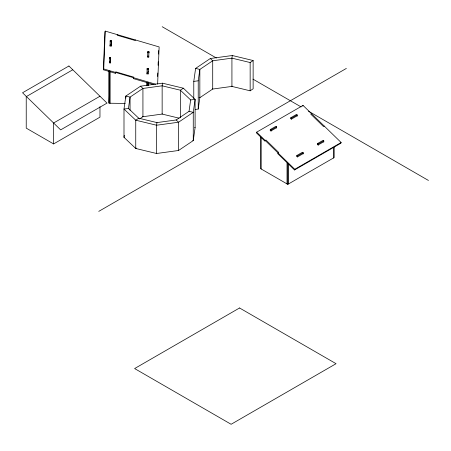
<?xml version="1.0" encoding="UTF-8"?>
<svg xmlns="http://www.w3.org/2000/svg" width="451" height="451" viewBox="0 0 451 451"><rect width="100%" height="100%" fill="white"/><g stroke="black" fill="none" stroke-linecap="round" stroke-linejoin="round"><path stroke-width="0.68" d="M153.453 84.495L133.389 78.598L133.767 77.138L115.755 71.839L115.377 73.304L103.375 69.775L104.908 31.931L105.258 31.096L159.135 46.932L157.636 84.078M103.375 69.775L103.73 68.941L105.258 31.096M110.642 58.574L110.642 57.356L109.554 57.345L109.367 62.475L110.456 62.796L110.642 58.241M111.318 41.78L111.318 40.562L110.23 40.551L110.05 45.681L111.138 45.996L111.318 41.447M110.456 63.129L110.642 57.356M111.138 46.329L111.318 40.562M125.226 103.442L109.041 103.223L109.356 95.516M115.377 73.304L115.4 72.679M117.26 34.62L117.232 35.251L135.249 40.545L135.272 39.919M133.389 78.598L133.411 77.972M147.167 68.4L146.981 73.53L148.069 73.851L148.255 68.417L147.167 68.4L147.167 69.617M147.849 51.606L147.663 56.736L148.751 57.057L148.937 51.617L147.849 51.606L147.849 52.818M147.748 85.611L147.77 82.189M148.176 72.188L148.227 70.892M148.486 85.521L148.599 82.719M157.619 76.501L157.765 73M158.075 65.288L158.216 61.781M158.526 54.075L158.673 50.568M124.29 135.283L123.997 137.335L135.745 148.475L156.582 153.498L178.551 150.487L193.265 140.599L195.103 127.605L195.103 99.338L183.36 88.204L162.518 83.181L140.549 86.186L125.835 96.074L123.997 109.069L123.997 137.335L124.555 137.262M128.456 108.46L123.997 109.069L135.745 120.208L156.582 125.231L178.551 122.221L193.265 112.333L189.042 111.312L176.172 119.966L156.954 122.593L138.728 118.201L128.456 108.46L130.057 97.095L142.928 88.447L162.146 85.814L180.372 90.211L190.649 99.947L195.103 99.338L193.265 112.333L193.265 140.599L192.735 140.47M156.954 122.593L156.582 125.231L156.582 153.498L156.627 153.165M162.518 83.181L162.146 85.814L162.146 114.08L179.024 118.151M162.197 113.753L162.146 114.08L142.928 116.713L139.573 118.968M189.042 111.312L190.649 99.947M193.778 98.639L193.778 81.406L195.61 68.411L210.324 58.517L232.299 55.512L253.135 60.535L253.135 88.802L250.153 90.809L231.927 86.412L212.709 89.044L199.838 97.692L199.043 97.501M195.17 109.48L198.231 109.057L198.231 80.791L199.838 69.426L212.709 60.778L231.927 58.145L250.153 62.542L253.135 60.535M198.231 109.057L199.838 97.692L199.838 69.426L195.61 68.411M232.299 55.512L231.927 58.145L231.927 86.412L231.972 86.085M256.664 132.166L256.416 132.865L264.9 141.129L265.921 139.99L278.662 152.399L277.641 153.537L294.526 169.976L340.888 143.204L341.136 142.51L303.033 105.399L256.664 132.166L294.774 169.277L294.526 169.976M302.779 106.092L303.033 105.399M138.728 118.201L135.745 120.208L135.745 148.475L136.303 148.097M183.36 88.204L180.372 90.211L180.372 117.784M26.231 96.655L72.594 69.882M99.97 96.238L53.607 123.005L53.607 143.931L26.231 128.129L26.231 96.351M53.607 143.931L99.97 117.164L99.97 106.701M98.752 211.378L346.357 68.422M270.262 130.784L270.262 129.567L275.837 126.348L276.604 126.793L276.604 128.011M290.839 118.906L290.839 117.688L296.414 114.469L297.181 114.915L297.181 116.132M270.262 129.567L271.028 130.012L276.604 126.793M290.839 117.688L291.605 118.134L297.181 114.915M276.604 127.678L271.028 130.897L270.262 130.147M297.181 115.8L291.605 119.019L290.839 118.269M311.517 113.663L310.75 114.109L323.491 126.517L324.258 126.071M296.865 156.694L296.865 155.477L302.441 152.258L303.213 152.703L303.213 153.921M317.442 144.816L317.442 143.598L323.017 140.379L323.79 140.825L323.79 142.042M296.865 155.477L297.637 155.922L303.213 152.703M317.442 143.598L318.214 144.044L323.79 140.825M303.213 153.588L297.637 156.807L296.865 156.057M323.79 141.71L318.214 144.929L317.442 144.179M294.774 169.277L341.136 142.51M260.424 136.766L260.424 168.55L287.8 184.352L334.163 157.585L334.163 147.122M193.778 81.406L198.231 80.791M194.544 127.684L195.103 127.605M111.138 45.111L110.05 45.1L110.05 46.318M110.456 61.911L109.367 61.894L109.367 63.112M109.041 71.748L110.129 71.765L110.129 103.24M147.748 82.821L146.66 82.804L146.66 85.594M147.849 52.186L148.937 52.502M103.73 68.941L155.618 84.196M162.185 26.722L216.412 58.032M252.972 79.139L301.105 106.926M308.416 111.149L428.45 180.451M260.424 137.076L261.191 137.516L261.191 168.995M210.324 58.517L212.709 60.778L212.709 89.044L212.41 88.762M140.549 86.186L142.928 88.447L142.928 116.713L142.634 116.431M176.172 119.966L178.551 122.221L178.551 150.487L178.252 150.206M333.396 147.567L333.396 158.03M318.214 144.044L318.214 145.261M297.637 155.922L297.637 157.14M291.605 118.134L291.605 119.352M288.567 163.679L288.567 183.907M287.8 184.352L287.8 163.425L287.028 162.98L287.028 183.907M271.028 130.012L271.028 131.23M250.153 62.542L250.153 90.809M148.937 51.617L148.937 52.835M148.751 57.384L148.751 56.172L147.663 56.155L147.663 57.373M148.255 68.417L148.255 69.629M148.069 74.184L148.069 72.966L146.981 72.949L146.981 74.167M147.77 82.888L147.77 85.679M130.057 110.196L130.057 97.095L125.835 96.074L125.835 98.143M110.23 40.551L110.23 41.763M109.554 57.345L109.554 58.562M109.069 102.597L109.069 70.818L109.041 103.223M68.918 65.998L22.55 92.765L60.659 129.877L107.022 103.104L68.918 65.998M239.554 307.977L134.618 368.557L231.121 424.278L336.063 363.692L239.554 307.977"/></g></svg>
